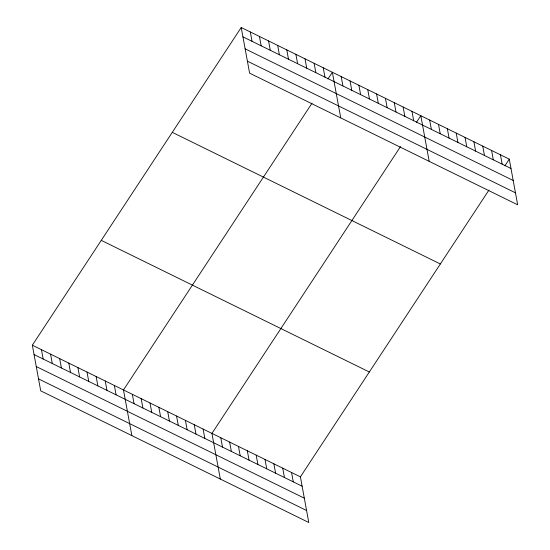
<?xml version="1.0" encoding="UTF-8"?>
<svg xmlns="http://www.w3.org/2000/svg" width="550" height="550" viewBox="0 0 550 550"><rect width="100%" height="100%" fill="white"/><g stroke="black" fill="none" stroke-linecap="round" stroke-linejoin="round"><path stroke-width="0.82" d="M488.957 190.053L300.403 476.843L308.784 522.5L40.721 390.857L32.34 345.201L241.216 27.5L509.279 159.142L517.66 204.799L249.597 73.157L241.216 27.5M312.029 103.173L123.482 389.964L131.863 435.621M327.938 78.98L332.358 72.256L340.739 117.913M400.496 146.616L211.942 433.4L220.323 479.057M416.398 122.416L420.819 115.699L429.199 161.356M504.866 165.859L509.279 159.142M242.928 36.857L510.998 168.493M245.128 48.833L513.198 180.476M247.397 61.174L515.46 192.816M172.287 132.344L440.351 263.979M101.269 240.364L369.332 371.999M32.34 345.201L300.403 476.843M34.059 354.558L302.122 486.2M36.252 366.541L304.322 498.176M38.521 378.881L306.584 510.517M500.431 154.797L502.15 164.147M491.59 150.453L493.302 159.803M482.742 146.108L484.461 155.464M473.894 141.762L475.612 151.119M465.053 137.417L466.764 146.774M456.204 133.072L457.923 142.429M447.356 128.734L449.075 138.084M438.508 124.389L440.227 133.739M429.667 120.044L431.379 129.394M411.971 111.354L413.689 120.711M403.129 107.009L404.841 116.366M394.281 102.664L396 112.021M385.433 98.319L387.152 107.676M376.585 93.981L378.304 103.331M367.744 89.636L369.456 98.986M358.896 85.291L360.614 94.641M350.048 80.946L351.766 90.296M341.206 76.601L342.918 85.958M323.242 67.781L324.961 77.138M314.126 63.305L315.844 72.662M305.016 58.829L306.728 68.186M295.9 54.354L297.619 63.711M286.784 49.878L288.502 59.235M277.674 45.403L279.386 54.759M268.558 40.927L270.277 50.284M259.442 36.451L261.161 45.808M250.326 31.976L252.044 41.332M291.562 472.498L293.274 481.855M282.714 468.153L284.433 477.51M273.866 463.815L275.584 473.165M265.024 459.47L266.736 468.82M256.176 455.125L257.895 464.475M247.328 450.78L249.047 460.13M238.48 446.435L240.199 455.792M229.639 442.09L231.351 451.447M220.791 437.745L222.509 447.102M203.101 429.062L204.813 438.412M194.253 424.717L195.965 434.067M185.405 420.372L187.124 429.722M176.557 416.027L178.276 425.377M167.716 411.682L169.428 421.039M158.868 407.337L160.586 416.694M150.019 402.992L151.738 412.349M141.171 398.647L142.89 408.004M132.33 394.309L134.042 403.659M114.366 385.488L116.084 394.838M105.256 381.013L106.968 390.362M96.14 376.537L97.859 385.887M87.024 372.061L88.743 381.411M77.907 367.586L79.626 376.936M68.798 363.11L70.51 372.46M59.682 358.634L61.401 367.984M50.566 354.159L52.284 363.509M41.456 349.683L43.168 359.033"/></g></svg>
